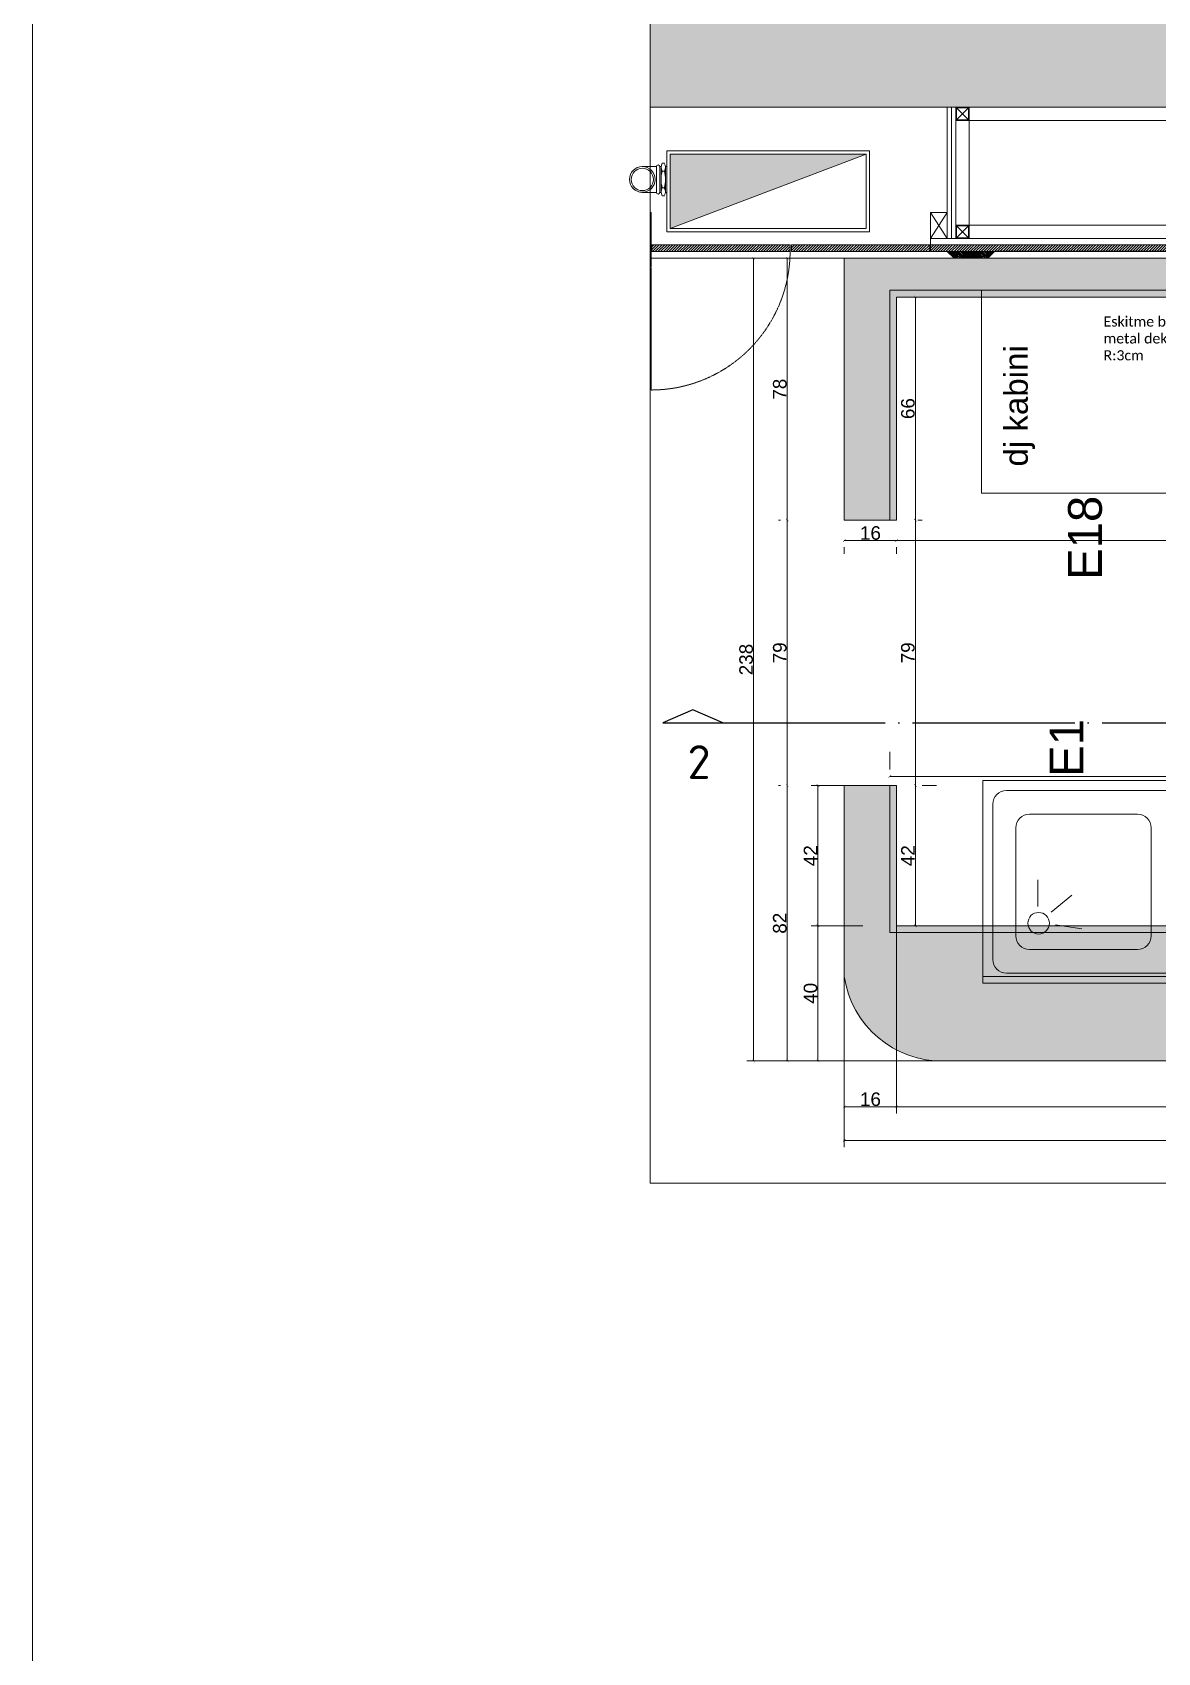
# Model space of a CAD drawing. Header units: millimetres. Extents: x 29001 to 40804, y -8833 to -5892.
# Drawn here: x 32780.4 to 33113.3, y -6645.8 to -6166.4 of the extents above; entities that cross this region are included whole.
import ezdxf
from ezdxf import colors
from ezdxf.entities.mleader import LeaderData, LeaderLine
from ezdxf.enums import TextEntityAlignment as Align
from ezdxf.math import Vec2, Vec3
from ezdxf.xclip import XClip

# ---------------------------------------------------------------- set-up
doc = ezdxf.new("R2010")
doc.units = ezdxf.units.MM
for name, pattern in [('( Hidden )', [0.375, 0.25, -0.125]), ('ACAD_ISO04W100', [30, 24, -3, 0, -3]), ('CENTER', [50.8, 31.75, -6.35, 6.35, -6.35]), ('DASHDOT', [14, 12, -1, 0, -1])]:
    doc.linetypes.add(name, pattern=pattern)
doc.layers.get('0').update_dxf_attribs({"lineweight": 0})
doc.layers.get('Defpoints').update_dxf_attribs({"lineweight": 0})
for name, color, linetype, lineweight in [('Auto-Olcu', 33, 'Continuous', 0), ('Auto-Yazi', 7, 'Continuous', 0), ('mutfak-poz no', 7, 'Continuous', 0), ('xxx_Auto_Duvar_Duvar Plan Kesit', 7, 'Continuous', 0), ('xxx_Auto_Duvar_Yesil Alcipan', 93, 'Continuous', 0), ('xxx_Auto_Kaplama_Ahşap', 34, 'Continuous', 0), ('xxx_Auto_Kaplama_Ahşap Tarama', 16, 'Continuous', 0), ('xxx_Auto_Kaplama_Mermer', 23, 'Continuous', 0), ('xxx_Auto_Kaplama_Mermer Tarama @ 1', 45, 'Continuous', 0), ('xxx_Auto_Konstruksiyon_Metal', 141, 'Continuous', 0), ('xxx_Auto_Olcu_Ic', 33, 'Continuous', 0), ('xxx_Auto_Tefris_Silik', 252, 'Continuous', 0), ('xxx_Auto_Yardimci_Aks', 30, 'CENTER', 0), ('xxx_Auto_Yardimci_Lejand', 7, 'Continuous', 0), ('xxx_Auto_Yardimci_Metraj', 81, 'Continuous', 0), ('xxx_Auto_Yardimci_Yazi', 7, 'Continuous', 0), ('Y_YANGIN DOLAPLARI', 2, 'Continuous', 0)]:
    doc.layers.add(name, color=color, linetype=linetype, lineweight=lineweight)
doc.styles.add('AUTOBAN', font='')
doc.styles.add('ekp-yazı', font='arial.ttf', dxfattribs={"height": 10})
doc.styles.add('narrow', font='ARIALN.TTF', dxfattribs={"height": 4})
doc.styles.get("Standard").update_dxf_attribs({"font": 'arial.ttf'})
doc.styles.add('standart 50', font='ARIALN.TTF', dxfattribs={"height": 10})
doc.styles.get('AUTOBAN').set_extended_font_data('Helvetica Normal Tr')
doc.dimstyles.new('AUTO_DIM_1-20', dxfattribs={"dimtxt": 4, "dimasz": 0.75, "dimexe": 2, "dimexo": 10, "dimgap": 0.2, "dimtad": 1, "dimdec": 0, "dimrnd": 0.5, "dimdsep": 46, "dimtxsty": 'AUTOBAN', "dimblk": 'ARCHTICK', "dimcen": 2, "dimclrd": 256, "dimclre": 256, "dimclrt": 256, "dimadec": 0, "dimazin": 0, "dimtfac": 1, "dimtdec": 0, "dimtix": 1, "dimtofl": 0, "dimtmove": 1, "dimatfit": 3, "dimfxl": 1, "dimtolj": 1, "dimtzin": 0, "dimlwd": -1, "dimlwe": -1, "dimarcsym": 0})
pattern_1 = [(315, (-28096.2956, 50006.7646), (0.3999999993, 0.3999999993), [])]

# ---------------------------------------------------------------- blocks, each defined once
blk = doc.blocks.new('xx bar')
at = {"layer": 'xxx_Auto_Kaplama_Mermer Tarama @ 1', "true_color": 0xb0a4a0}
h = blk.add_hatch(dxfattribs=at)
h.set_pattern_fill('DOTS', color=253, scale=1.5, angle=360)
h.set_pattern_definition([(0, (-4937.8317, -897.8235), (1.190625, 2.38125), [0, -2.38125])])
edge = h.paths.add_edge_path()
edge.add_line((197.53, -500.5), (156.03, -500.5))
edge.add_line((156.03, -500.5), (156.03, -516))
edge.add_line((156.03, -516), (212.53, -516))
edge.add_arc((208.28, -487.06), 29.25, 278.3411, 361.2189)
edge.add_line((237.53, -486.44), (237.5, -27.64))
edge.add_arc((209.15, -28.15), 28.35, 1.0285, 83.2207)
edge.add_line((212.5, 0), (99.02, 0))
edge.add_line((99.02, 0), (0, 0))
edge.add_line((0, 0), (0, -2.82))
edge.add_line((0, -2.82), (0, -4.29))
edge.add_line((0, -4.29), (0, -5.66))
edge.add_line((0, -5.66), (0, -516))
edge.add_line((0, -516), (77.5, -516))
edge.add_line((77.5, -516), (77.5, -500.5))
edge.add_line((77.5, -500.5), (11.5, -500.5))
edge.add_line((11.5, -500.5), (11.5, -30))
edge.add_line((11.5, -30), (59.05, -30))
edge.add_line((59.05, -30), (59.05, -15.5))
edge.add_line((59.05, -15.5), (167.55, -15.5))
edge.add_line((167.55, -15.5), (167.55, -30))
edge.add_line((167.55, -30), (197.5, -30))
edge.add_line((197.5, -30), (197.53, -500.5))
at = {"layer": 'xxx_Auto_Kaplama_Mermer'}
for p, q in [((0, 0), (0, -516)), ((71.5, -500.5), (77.5, -500.5)), ((77.5, -500.5), (77.5, -516)), ((0, -516), (77.5, -516))]:
    blk.add_line(p, q, dxfattribs=at)
blk.add_lwpolyline([(59.05, -15.5), (167.55, -15.5), (167.55, -30), (197.5, -30), (197.53, -500.5), (156.03, -500.5), (156.03, -516), (212.53, -516, 0.378257), (237.53, -486.44), (237.5, -28.66, 0.385078), (212.5, 0), (0, 0)], format="xyb", dxfattribs=at)
for points in [[(57.05, -13.5), (57.05, -28), (9.5, -28), (9.5, -502.5), (77.5, -502.5)], [(57.05, -13.5), (169.55, -13.5), (169.55, -28), (199.5, -28), (199.53, -502.5), (156.03, -502.5)], [(71.5, -500.5), (11.5, -500.5), (11.5, -30)]]:
    blk.add_lwpolyline(points, dxfattribs=at)
blk = doc.blocks.new('40x40 kutu profil')
at = {"layer": 'xxx_Auto_Konstruksiyon_Metal'}
for points in [[(-1674.77, -595.98), (-1674.77, -599.98), (-1670.77, -599.98), (-1670.77, -595.98), (-1674.77, -595.98)], [(-1670.97, -596.18), (-1674.57, -599.78)], [(-1674.57, -596.18), (-1670.97, -599.78)]]:
    blk.add_lwpolyline(points, dxfattribs=at)
blk.add_lwpolyline([(-1674.57, -596.18), (-1674.57, -599.78), (-1670.97, -599.78), (-1670.97, -596.18)], close=True, dxfattribs=at)
blk = doc.blocks.new('xxxc')
at = {"layer": 'xxx_Auto_Kaplama_Ahşap Tarama'}
h = blk.add_hatch(dxfattribs=at)
h.set_pattern_fill('JIS_WOOD', color=256, scale=0.5)
h.set_pattern_definition([(45, (-28082.08727, 50910.67146), (-0.2499999996, 0.2499999996), [])])
h.paths.add_polyline_path([(-1.5, -2.95), (-2, -2.95), (-2, -1.95), (0, 0.03), (0, -13.95), (-2, -11.95), (-2, -10.95), (-1.5, -10.95), (-1.5, -10.45), (-2, -10.45), (-2, -3.45), (-1.5, -3.45)])
at = {"layer": 'xxx_Auto_Kaplama_Ahşap', "linetype": 'Continuous', "elevation": 0}
blk.add_lwpolyline([(0, 0), (-2, -2), (-2, -3), (-1.5, -3), (-1.5, -3.5), (-2, -3.5), (-2.01, -10.5), (-1.5, -10.5), (-1.5, -11), (-2, -11), (-2, -12), (0, -14)], close=True, dxfattribs=at)
blk.add_lwpolyline([(0, 0), (-2, -2), (-2, -3), (-1.5, -3), (-1.5, -3.5), (-2, -3.5), (-2.01, -10.5), (-1.5, -10.5), (-1.5, -11), (-2, -11), (-2, -12), (0, -14)], close=True, dxfattribs=at)
at = {"layer": 'xxx_Auto_Kaplama_Ahşap', "linetype": 'Continuous'}
blk.add_lwpolyline([(0, -13), (0, 0), (-2, -2), (-2, -3), (-1.5, -3), (-1.5, -3.5), (-2, -3.5), (-2, -10.5)], dxfattribs=at)
blk.add_lwpolyline([(0, -13), (0, 0), (-2, -2), (-2, -3), (-1.5, -3), (-1.5, -3.5), (-2, -3.5), (-2, -10.5)], dxfattribs=at)
at = {"layer": 'xxx_Auto_Kaplama_Ahşap', "linetype": 'Continuous', "elevation": 0}
blk.add_lwpolyline([(0, -2.5), (0, -14)], dxfattribs=at)
blk.add_lwpolyline([(0, -2.5), (0, -14)], dxfattribs=at)
blk = doc.blocks.new('ic tefris')
at = {"true_color": 0x454545}
h = blk.add_hatch(color=250, dxfattribs=at)
h.dxf.hatch_style = 1
h.paths.add_polyline_path([(748.77, -715.01), (748.84, -715.01), (748.84, -630.98), (748.77, -630.98)])
at = {"layer": 'xxx_Auto_Kaplama_Ahşap'}
h = blk.add_hatch(dxfattribs=at)
h.set_pattern_fill('JIS_WOOD', color=256, scale=0.8, angle=-90)
h.set_pattern_definition([(315, (-28096.2956, 50089.1715), (0.3999999993, 0.3999999993), [])])
h.paths.add_polyline_path([(748.77, -529.38), (750.77, -529.38), (750.77, -522.38), (748.77, -524.38)])
h.paths.add_polyline_path([(750.77, -529.38), (750.77, -529.38), (750.77, -520.58), (750.77, -522.38)])
h = blk.add_hatch(dxfattribs=at)
h.set_pattern_fill('JIS_WOOD', color=256, scale=0.8, angle=-90)
h.set_pattern_definition(pattern_1)
h.paths.add_polyline_path([(748.77, -529.58), (750.77, -529.58), (750.77, -570.48), (748.77, -570.48)])
h.paths.add_polyline_path([(750.77, -529.58), (750.77, -529.58), (750.77, -570.48), (750.77, -570.48)])
h = blk.add_hatch(dxfattribs=at)
h.set_pattern_fill('JIS_WOOD', color=256, scale=0.8, angle=-90)
h.set_pattern_definition(pattern_1)
h.paths.add_polyline_path([(748.77, -611.78), (750.77, -611.78), (750.77, -570.88), (748.77, -570.88)])
h.paths.add_polyline_path([(750.77, -611.78), (750.77, -611.78), (750.77, -570.88), (750.77, -570.88)])
h = blk.add_hatch(dxfattribs=at)
h.set_pattern_fill('JIS_WOOD', color=256, scale=0.8, angle=-90)
h.set_pattern_definition([(315, (-28096.29364, 50001.5646), (0.3999999993, 0.3999999993), [])])
h.paths.add_polyline_path([(748.77, -726.5), (750.77, -726.5), (750.77, -611.98), (748.77, -611.98)])
h.paths.add_polyline_path([(750.77, -726.5), (750.77, -726.5), (750.77, -611.98), (750.77, -611.98)], flags=17)
at = {"layer": 'Y_YANGIN DOLAPLARI', "lineweight": 0, "ltscale": 0.0002}
h = blk.add_hatch(color=256, dxfattribs=at)
h.set_gradient(color1=(255, 0, 0), color2=(255, 0, 0), tint=1, name='SPHERICAL')
h.paths.add_polyline_path([(777.57, -593), (777.57, -535), (755.57, -535)])
at = {"color": 7}
blk.add_lwpolyline([(748.77, -715.01), (748.84, -715.01), (748.84, -630.98), (748.77, -630.98)], close=True, dxfattribs=at)
at = {"layer": 'xxx_Auto_Duvar_Yesil Alcipan', "lineweight": 0, "elevation": 0}
for points in [[(752.57, -616.98), (791.5, -616.98)], [(752.57, -618.23), (791.5, -618.23)], [(752.57, -619.48), (791.5, -619.48)], [(752.57, -619.48), (791.5, -619.48)]]:
    blk.add_lwpolyline(points, dxfattribs=at)
at = {"layer": 'xxx_Auto_Kaplama_Ahşap', "linetype": 'Continuous'}
for points in [[(748.77, -529.38), (750.77, -529.38), (750.77, -522.38), (748.77, -524.38)], [(750.77, -529.38), (752.57, -529.38), (752.57, -520.58), (750.77, -522.38)], [(752.57, -529.38), (760.31, -529.38), (760.31, -521.83), (752.57, -521.83)], [(748.77, -570.48), (750.77, -570.48), (750.77, -529.58), (748.77, -529.58)], [(748.77, -570.88), (750.77, -570.88), (750.77, -611.78), (748.77, -611.78)]]:
    blk.add_lwpolyline(points, close=True, dxfattribs=at)
for points in [[(760.31, -521.83), (752.57, -529.38)], [(752.57, -521.83), (760.31, -529.38)]]:
    blk.add_lwpolyline(points, dxfattribs=at)
at = {"layer": 'xxx_Auto_Kaplama_Ahşap', "linetype": 'Continuous', "elevation": 0}
for points in [[(748.77, -726.5), (750.77, -726.5), (750.77, -611.98), (748.77, -611.98)], [(750.77, -726.5), (752.57, -726.5), (752.57, -611.98), (750.77, -611.98)], [(752.57, -616.98), (760.31, -616.98), (760.31, -611.98), (752.57, -611.98)]]:
    blk.add_lwpolyline(points, close=True, dxfattribs=at)
for points in [[(760.31, -611.98), (752.57, -616.98)], [(752.57, -611.98), (760.31, -616.98)], [(748.77, -728.5), (748.77, -631.65)], [(748.77, -728.5), (748.77, -631.65)]]:
    blk.add_lwpolyline(points, dxfattribs=at)
at = {"layer": 'xxx_Auto_Kaplama_Ahşap Tarama', "linetype": 'Continuous', "elevation": 0}
blk.add_lwpolyline([(746.77, -526.38), (746.77, -618.98)], dxfattribs=at)
at = {"layer": 'xxx_Auto_Konstruksiyon_Metal', "elevation": 0}
for points in [[(756.57, -619.48), (752.57, -619.48), (752.57, -718.5), (756.57, -718.5)], [(756.57, -619.48), (787.5, -619.48), (787.5, -623.48), (756.57, -623.48)]]:
    blk.add_lwpolyline(points, close=True, dxfattribs=at)
at = {"layer": 'xxx_Auto_Konstruksiyon_Metal'}
blk.add_lwpolyline([(787.5, -619.48), (791.5, -619.48), (791.5, -928.5), (787.5, -928.5)], close=True, dxfattribs=at)
at = {"layer": 'xxx_Auto_Tefris_Silik', "linetype": '( Hidden )', "ltscale": 0.3}
blk.add_lwpolyline([(748.77, -529.38), (707.77, -529.38)], dxfattribs=at)
blk.add_arc((748.97, -529.28), 41.2, 180.1319, 269.7237, dxfattribs=at)
at = {"layer": 'Y_YANGIN DOLAPLARI', "lineweight": 0, "ltscale": 6}
for p, q in [((754.57, -534), (778.57, -534)), ((754.57, -594), (754.57, -534)), ((754.57, -534), (778.57, -534)), ((754.57, -594), (754.57, -534)), ((755.57, -535), (777.57, -535)), ((755.57, -593), (755.57, -535)), ((755.57, -535), (777.57, -535)), ((755.57, -593), (755.57, -535)), ((765.22, -533.27), (765.22, -532.63)), ((765.22, -533.27), (765.22, -532.63)), ((778.57, -594), (754.57, -594)), ((778.57, -594), (754.57, -594)), ((777.57, -593), (755.57, -593)), ((777.57, -593), (755.57, -593))]:
    blk.add_line(p, q, dxfattribs=at)
at = {"layer": 'Y_YANGIN DOLAPLARI', "lineweight": 0, "ltscale": 0.0002}
blk.add_line((777.57, -593), (755.57, -535), dxfattribs=at)
at = {"layer": 'Y_YANGIN DOLAPLARI', "lineweight": 0, "ltscale": 6}
for centre, radius, start, end in [((766.26, -531.4), 0.5, 90, 270), ((766.26, -531.4), 0.5, 90, 270), ((766.43, -534.65), 2.35, 59.0121, 120.9879), ((766.43, -534.65), 2.35, 59.0121, 120.9879), ((766.43, -531.25), 2.35, 239.0121, 300.9879), ((766.43, -531.25), 2.35, 239.0121, 300.9879)]:
    blk.add_arc(centre, radius, start, end, dxfattribs=at)
at = {"color": 3}
blk.add_blockref('xxxc', (748.77, -616.98, 0), dxfattribs=at)
at = {"layer": 'xxx_Auto_Konstruksiyon_Metal'}
for p in [(2427.34, -23.51, 0), (2462.27, -23.51, 0)]:
    blk.add_blockref('40x40 kutu profil', p, dxfattribs=at)
blk = doc.blocks.new('AUTO_LAYOUT_A0')
at = {"layer": 'xxx_Auto_Yardimci_Metraj', "color": 1}
blk.add_lwpolyline([(42, 84), (-76.8, 84), (-76.8, 0), (42, 0)], close=True, dxfattribs=at)
at = {"layer": 'xxx_Auto_Yardimci_Lejand', "style": 'AUTOBAN'}
for tag, p in [('PROJEADI', (36.802, 80.231)), ('REVIZYON', (37.278, 12.602)), ('REVIZYON', (37.278, 12.167)), ('REVIZYON', (37.278, 11.732)), ('REVIZYON', (37.278, 11.297)), ('ÇİZİMADI', (36.802, 10.22)), ('PNO', (38.791, 9.704)), ('OLCEK', (38.791, 9.269)), ('ÇİZEN', (38.791, 8.834)), ('KONTROL', (38.791, 8.399)), ('TARIH', (38.791, 7.964)), ('PROJENO', (38.791, 7.529))]:
    blk.add_attdef(tag, text='', height=0.2, dxfattribs=at).set_placement(p, align=Align.TOP_LEFT)
for tag, p in [('TARIH', (41.806, 12.602)), ('TARIH', (41.806, 12.167)), ('TARIH', (41.806, 11.732)), ('TARIH', (41.806, 11.297)), ('PNO', (38.677, 9.704)), ('SIZE', (41.803, 9.704))]:
    blk.add_attdef(tag, text='', height=0.2, dxfattribs=at).set_placement(p, align=Align.TOP_RIGHT)
for tag, p in [('PRJT', (38.677, 6.778)), ('DC', (39.765, 6.778)), ('SSN', (40.788, 6.778))]:
    blk.add_attdef(tag, text='', height=0.2, dxfattribs=at).set_placement(p, align=Align.TOP_CENTER)
blk = doc.blocks.new('_ArchTick')
at = {"color": 0, "linetype": 'ByBlock', "const_width": 0.15}
blk.add_lwpolyline([(-0.5, -0.5), (0.5, 0.5)], dxfattribs=at)
blk = doc.blocks.new('*D184')
at = {"layer": 'Auto-Olcu', "transparency": 16777216}
for p, q in [((33001.17, -6233.23), (33001.76, -6233.23)), ((33003.76, -6233.23), (33003.76, -6310.73)), ((33001.17, -6310.73), (33001.76, -6310.73))]:
    blk.add_line(p, q, dxfattribs=at)
at = {"layer": 'Defpoints', "color": 0, "transparency": 16777216}
for p in [(33011.17, -6233.23), (33003.76, -6310.73), (33011.17, -6310.73)]:
    blk.add_point(p, dxfattribs=at)
at = {"layer": 'Auto-Olcu', "transparency": 16777216, "xscale": 0.75, "yscale": 0.75, "zscale": 0.75}
for p, rotation in [((33003.76, -6233.23), 90), ((33003.76, -6310.73), 270)]:
    blk.add_blockref('_ArchTick', p, dxfattribs=dict(at, rotation=rotation))
at = {"layer": 'Auto-Olcu', "transparency": 16777216, "insert": (33001.56, -6271.98), "char_height": 4, "attachment_point": 5, "rotation": 90, "style": 'AUTOBAN'}
blk.add_mtext('\\A1;78', dxfattribs=at)
blk = doc.blocks.new('*D185')
at = {"layer": 'Auto-Olcu', "transparency": 16777216}
for p, q in [((33001.17, -6310.73), (33001.76, -6310.73)), ((33003.76, -6310.73), (33003.76, -6389.26)), ((33001.17, -6389.26), (33001.76, -6389.26))]:
    blk.add_line(p, q, dxfattribs=at)
at = {"layer": 'Defpoints', "color": 0, "transparency": 16777216}
for p in [(33011.17, -6310.73), (33003.76, -6389.26), (33011.17, -6389.26)]:
    blk.add_point(p, dxfattribs=at)
at = {"layer": 'Auto-Olcu', "transparency": 16777216, "xscale": 0.75, "yscale": 0.75, "zscale": 0.75}
for p, rotation in [((33003.76, -6310.73), 90), ((33003.76, -6389.26), 270)]:
    blk.add_blockref('_ArchTick', p, dxfattribs=dict(at, rotation=rotation))
at = {"layer": 'Auto-Olcu', "transparency": 16777216, "insert": (33001.56, -6349.99), "char_height": 4, "attachment_point": 5, "rotation": 90, "style": 'AUTOBAN'}
blk.add_mtext('\\A1;79', dxfattribs=at)
blk = doc.blocks.new('*D186')
at = {"layer": 'Auto-Olcu', "transparency": 16777216}
for p, q in [((33001.17, -6389.26), (33001.76, -6389.26)), ((33003.76, -6389.26), (33003.76, -6470.75)), ((33059.31, -6470.75), (33001.76, -6470.75))]:
    blk.add_line(p, q, dxfattribs=at)
at = {"layer": 'Defpoints', "color": 0, "transparency": 16777216}
for p in [(33011.17, -6389.26), (33003.76, -6470.75), (33069.31, -6470.75)]:
    blk.add_point(p, dxfattribs=at)
at = {"layer": 'Auto-Olcu', "transparency": 16777216, "xscale": 0.75, "yscale": 0.75, "zscale": 0.75}
for p, rotation in [((33003.76, -6389.26), 90), ((33003.76, -6470.75), 270)]:
    blk.add_blockref('_ArchTick', p, dxfattribs=dict(at, rotation=rotation))
at = {"layer": 'Auto-Olcu', "transparency": 16777216, "insert": (33001.56, -6430), "char_height": 4, "attachment_point": 5, "rotation": 90, "style": 'AUTOBAN'}
blk.add_mtext('\\A1;82', dxfattribs=at)
blk = doc.blocks.new('*D187')
at = {"layer": 'Auto-Olcu', "transparency": 16777216}
for p, q in [((33010.62, -6233.23), (32991.8, -6233.23)), ((32993.8, -6233.23), (32993.8, -6470.75)), ((33057.53, -6470.75), (32991.8, -6470.75))]:
    blk.add_line(p, q, dxfattribs=at)
at = {"layer": 'Defpoints', "color": 0, "transparency": 16777216}
for p in [(33020.62, -6233.23), (32993.8, -6470.75), (33067.53, -6470.75)]:
    blk.add_point(p, dxfattribs=at)
at = {"layer": 'Auto-Olcu', "transparency": 16777216, "xscale": 0.75, "yscale": 0.75, "zscale": 0.75}
for p, rotation in [((32993.8, -6233.23), 90), ((32993.8, -6470.75), 270)]:
    blk.add_blockref('_ArchTick', p, dxfattribs=dict(at, rotation=rotation))
at = {"layer": 'Auto-Olcu', "transparency": 16777216, "insert": (32991.6, -6351.99), "char_height": 4, "attachment_point": 5, "rotation": 90, "style": 'AUTOBAN'}
blk.add_mtext('\\A1;238', dxfattribs=at)
blk = doc.blocks.new('*D188')
at = {"layer": 'Auto-Olcu', "transparency": 16777216}
for p, q in [((33020.62, -6445.17), (33020.62, -6496.24)), ((33536.62, -6445.17), (33536.62, -6496.24)), ((33020.62, -6494.24), (33536.62, -6494.24))]:
    blk.add_line(p, q, dxfattribs=at)
at = {"layer": 'Defpoints', "color": 0, "transparency": 16777216}
for p in [(33020.62, -6435.17), (33536.62, -6435.17), (33536.62, -6494.24)]:
    blk.add_point(p, dxfattribs=at)
at = {"layer": 'Auto-Olcu', "transparency": 16777216, "xscale": 0.75, "yscale": 0.75, "zscale": 0.75, "rotation": 180}
blk.add_blockref('_ArchTick', (33020.62, -6494.24), dxfattribs=at)
at = {"layer": 'Auto-Olcu', "transparency": 16777216, "xscale": 0.75, "yscale": 0.75, "zscale": 0.75}
blk.add_blockref('_ArchTick', (33536.62, -6494.24), dxfattribs=at)
at = {"layer": 'Auto-Olcu', "transparency": 16777216, "insert": (33278.62, -6492.04), "char_height": 4, "attachment_point": 5, "style": 'AUTOBAN'}
blk.add_mtext('\\A1;516', dxfattribs=at)
blk = doc.blocks.new('*D189')
at = {"layer": 'Auto-Olcu', "transparency": 16777216}
for p, q in [((33020.62, -6399.26), (33020.62, -6486.3)), ((33036.12, -6399.26), (33036.12, -6486.3)), ((33020.62, -6484.3), (33036.12, -6484.3))]:
    blk.add_line(p, q, dxfattribs=at)
at = {"layer": 'Defpoints', "color": 0, "transparency": 16777216}
for p in [(33020.62, -6389.26), (33036.12, -6389.26), (33036.12, -6484.3)]:
    blk.add_point(p, dxfattribs=at)
at = {"layer": 'Auto-Olcu', "transparency": 16777216, "xscale": 0.75, "yscale": 0.75, "zscale": 0.75, "rotation": 180}
blk.add_blockref('_ArchTick', (33020.62, -6484.3), dxfattribs=at)
at = {"layer": 'Auto-Olcu', "transparency": 16777216, "xscale": 0.75, "yscale": 0.75, "zscale": 0.75}
blk.add_blockref('_ArchTick', (33036.12, -6484.3), dxfattribs=at)
at = {"layer": 'Auto-Olcu', "transparency": 16777216, "insert": (33028.37, -6482.1), "char_height": 4, "attachment_point": 5, "style": 'AUTOBAN'}
blk.add_mtext('\\A1;16', dxfattribs=at)
blk = doc.blocks.new('*D190')
at = {"layer": 'Auto-Olcu', "transparency": 16777216}
for p, q in [((33036.12, -6440.76), (33036.12, -6486.3)), ((33506.62, -6440.73), (33506.62, -6486.3)), ((33036.12, -6484.3), (33506.62, -6484.3))]:
    blk.add_line(p, q, dxfattribs=at)
at = {"layer": 'Defpoints', "color": 0, "transparency": 16777216}
for p in [(33036.12, -6430.76), (33506.62, -6430.73), (33506.62, -6484.3)]:
    blk.add_point(p, dxfattribs=at)
at = {"layer": 'Auto-Olcu', "transparency": 16777216, "xscale": 0.75, "yscale": 0.75, "zscale": 0.75, "rotation": 180}
blk.add_blockref('_ArchTick', (33036.12, -6484.3), dxfattribs=at)
at = {"layer": 'Auto-Olcu', "transparency": 16777216, "xscale": 0.75, "yscale": 0.75, "zscale": 0.75}
blk.add_blockref('_ArchTick', (33506.62, -6484.3), dxfattribs=at)
at = {"layer": 'Auto-Olcu', "transparency": 16777216, "insert": (33271.37, -6482.1), "char_height": 4, "attachment_point": 5, "style": 'AUTOBAN'}
blk.add_mtext('\\A1;471', dxfattribs=at)
blk = doc.blocks.new('*D194')
at = {"layer": 'Auto-Olcu', "transparency": 16777216}
for p, q in [((33026.12, -6430.76), (33010.85, -6430.76)), ((33012.85, -6430.76), (33012.85, -6470.75)), ((33063.45, -6470.75), (33010.85, -6470.75))]:
    blk.add_line(p, q, dxfattribs=at)
at = {"layer": 'Defpoints', "color": 0, "transparency": 16777216}
for p in [(33036.12, -6430.76), (33012.85, -6470.75), (33073.45, -6470.75)]:
    blk.add_point(p, dxfattribs=at)
at = {"layer": 'Auto-Olcu', "transparency": 16777216, "xscale": 0.75, "yscale": 0.75, "zscale": 0.75}
for p, rotation in [((33012.85, -6430.76), 90), ((33012.85, -6470.75), 270)]:
    blk.add_blockref('_ArchTick', p, dxfattribs=dict(at, rotation=rotation))
at = {"layer": 'Auto-Olcu', "transparency": 16777216, "insert": (33010.65, -6450.75), "char_height": 4, "attachment_point": 5, "rotation": 90, "style": 'AUTOBAN'}
blk.add_mtext('\\A1;40', dxfattribs=at)
blk = doc.blocks.new('*D195')
at = {"layer": 'Auto-Olcu', "transparency": 16777216}
for p, q in [((33026.12, -6389.26), (33010.85, -6389.26)), ((33012.85, -6430.76), (33012.85, -6389.26)), ((33026.12, -6430.76), (33010.85, -6430.76))]:
    blk.add_line(p, q, dxfattribs=at)
at = {"layer": 'Defpoints', "color": 0, "transparency": 16777216}
for p in [(33012.85, -6389.26), (33036.12, -6389.26), (33036.12, -6430.76)]:
    blk.add_point(p, dxfattribs=at)
at = {"layer": 'Auto-Olcu', "transparency": 16777216, "xscale": 0.75, "yscale": 0.75, "zscale": 0.75}
for p, rotation in [((33012.85, -6389.26), 90), ((33012.85, -6430.76), 270)]:
    blk.add_blockref('_ArchTick', p, dxfattribs=dict(at, rotation=rotation))
at = {"layer": 'Auto-Olcu', "transparency": 16777216, "insert": (33010.65, -6410.01), "char_height": 4, "attachment_point": 5, "rotation": 90, "style": 'AUTOBAN'}
blk.add_mtext('\\A1;42', dxfattribs=at)
blk = doc.blocks.new('*D199')
at = {"layer": 'Auto-Olcu', "transparency": 16777216}
for p, q in [((33020.62, -6316.76), (33036.12, -6316.76)), ((33020.62, -6320.73), (33020.62, -6318.76)), ((33036.12, -6320.73), (33036.12, -6318.76))]:
    blk.add_line(p, q, dxfattribs=at)
at = {"layer": 'Defpoints', "color": 0, "transparency": 16777216}
for p in [(33020.62, -6310.73), (33036.12, -6310.73), (33036.12, -6316.76)]:
    blk.add_point(p, dxfattribs=at)
at = {"layer": 'Auto-Olcu', "transparency": 16777216, "xscale": 0.75, "yscale": 0.75, "zscale": 0.75, "rotation": 180}
blk.add_blockref('_ArchTick', (33020.62, -6316.76), dxfattribs=at)
at = {"layer": 'Auto-Olcu', "transparency": 16777216, "xscale": 0.75, "yscale": 0.75, "zscale": 0.75}
blk.add_blockref('_ArchTick', (33036.12, -6316.76), dxfattribs=at)
at = {"layer": 'Auto-Olcu', "transparency": 16777216, "insert": (33028.37, -6314.56), "char_height": 4, "attachment_point": 5, "style": 'AUTOBAN'}
blk.add_mtext('\\A1;16', dxfattribs=at)
blk = doc.blocks.new('*D200')
at = {"layer": 'Auto-Olcu', "transparency": 16777216}
for p, q in [((33506.62, -6302.28), (33506.62, -6318.76)), ((33036.12, -6316.76), (33506.62, -6316.76)), ((33036.12, -6320.73), (33036.12, -6318.76))]:
    blk.add_line(p, q, dxfattribs=at)
at = {"layer": 'Defpoints', "color": 0, "transparency": 16777216}
for p in [(33506.62, -6292.28), (33036.12, -6310.73), (33506.62, -6316.76)]:
    blk.add_point(p, dxfattribs=at)
at = {"layer": 'Auto-Olcu', "transparency": 16777216, "xscale": 0.75, "yscale": 0.75, "zscale": 0.75, "rotation": 180}
blk.add_blockref('_ArchTick', (33036.12, -6316.76), dxfattribs=at)
at = {"layer": 'Auto-Olcu', "transparency": 16777216, "xscale": 0.75, "yscale": 0.75, "zscale": 0.75}
blk.add_blockref('_ArchTick', (33506.62, -6316.76), dxfattribs=at)
at = {"layer": 'Auto-Olcu', "transparency": 16777216, "insert": (33271.37, -6314.56), "char_height": 4, "attachment_point": 5, "style": 'AUTOBAN'}
blk.add_mtext('\\A1;471', dxfattribs=at)
blk = doc.blocks.new('*D202')
at = {"layer": 'Auto-Olcu', "transparency": 16777216}
for p, q in [((33041.66, -6244.73), (33041.66, -6310.73)), ((33042.38, -6244.73), (33043.66, -6244.73)), ((33042.38, -6310.73), (33043.66, -6310.73))]:
    blk.add_line(p, q, dxfattribs=at)
at = {"layer": 'Defpoints', "color": 0, "transparency": 16777216}
for p in [(33032.38, -6244.73), (33032.38, -6310.73), (33041.66, -6310.73)]:
    blk.add_point(p, dxfattribs=at)
at = {"layer": 'Auto-Olcu', "transparency": 16777216, "xscale": 0.75, "yscale": 0.75, "zscale": 0.75}
for p, rotation in [((33041.66, -6244.73), 90), ((33041.66, -6310.73), 270)]:
    blk.add_blockref('_ArchTick', p, dxfattribs=dict(at, rotation=rotation))
at = {"layer": 'Auto-Olcu', "transparency": 16777216, "insert": (33039.46, -6277.73), "char_height": 4, "attachment_point": 5, "rotation": 90, "style": 'AUTOBAN'}
blk.add_mtext('\\A1;66', dxfattribs=at)
blk = doc.blocks.new('*D203')
at = {"layer": 'Auto-Olcu', "transparency": 16777216}
for p, q in [((33041.66, -6430.76), (33041.66, -6389.26)), ((33046.12, -6389.26), (33043.66, -6389.26)), ((33046.12, -6430.76), (33043.66, -6430.76))]:
    blk.add_line(p, q, dxfattribs=at)
at = {"layer": 'Defpoints', "color": 0, "transparency": 16777216}
for p in [(33036.12, -6389.26), (33041.66, -6389.26), (33036.12, -6430.76)]:
    blk.add_point(p, dxfattribs=at)
at = {"layer": 'Auto-Olcu', "transparency": 16777216, "xscale": 0.75, "yscale": 0.75, "zscale": 0.75}
for p, rotation in [((33041.66, -6389.26), 90), ((33041.66, -6430.76), 270)]:
    blk.add_blockref('_ArchTick', p, dxfattribs=dict(at, rotation=rotation))
at = {"layer": 'Auto-Olcu', "transparency": 16777216, "insert": (33039.46, -6410.01), "char_height": 4, "attachment_point": 5, "rotation": 90, "style": 'AUTOBAN'}
blk.add_mtext('\\A1;42', dxfattribs=at)
blk = doc.blocks.new('*D204')
at = {"layer": 'Auto-Olcu', "transparency": 16777216}
for p, q in [((33041.66, -6389.26), (33041.66, -6310.73)), ((33042.38, -6310.73), (33043.66, -6310.73)), ((33047.92, -6389.26), (33043.66, -6389.26))]:
    blk.add_line(p, q, dxfattribs=at)
at = {"layer": 'Defpoints', "color": 0, "transparency": 16777216}
for p in [(33032.38, -6310.73), (33041.66, -6310.73), (33037.92, -6389.26)]:
    blk.add_point(p, dxfattribs=at)
at = {"layer": 'Auto-Olcu', "transparency": 16777216, "xscale": 0.75, "yscale": 0.75, "zscale": 0.75}
for p, rotation in [((33041.66, -6310.73), 90), ((33041.66, -6389.26), 270)]:
    blk.add_blockref('_ArchTick', p, dxfattribs=dict(at, rotation=rotation))
at = {"layer": 'Auto-Olcu', "transparency": 16777216, "insert": (33039.46, -6349.99), "char_height": 4, "attachment_point": 5, "rotation": 90, "style": 'AUTOBAN'}
blk.add_mtext('\\A1;79', dxfattribs=at)
blk = doc.blocks.new('*D205')
at = {"layer": 'Auto-Olcu', "transparency": 16777216}
for p, q in [((33034.12, -6379.26), (33034.12, -6384.55)), ((33506.62, -6390.78), (33506.62, -6384.55)), ((33034.12, -6386.55), (33506.62, -6386.55))]:
    blk.add_line(p, q, dxfattribs=at)
at = {"layer": 'Defpoints', "color": 0, "transparency": 16777216}
for p in [(33034.12, -6389.26), (33506.62, -6386.55), (33506.62, -6400.78)]:
    blk.add_point(p, dxfattribs=at)
at = {"layer": 'Auto-Olcu', "transparency": 16777216, "xscale": 0.75, "yscale": 0.75, "zscale": 0.75, "rotation": 180}
blk.add_blockref('_ArchTick', (33034.12, -6386.55), dxfattribs=at)
at = {"layer": 'Auto-Olcu', "transparency": 16777216, "xscale": 0.75, "yscale": 0.75, "zscale": 0.75}
blk.add_blockref('_ArchTick', (33506.62, -6386.55), dxfattribs=at)
at = {"layer": 'Auto-Olcu', "transparency": 16777216, "insert": (33270.37, -6384.35), "char_height": 4, "attachment_point": 5, "style": 'AUTOBAN'}
blk.add_mtext('\\A1;473', dxfattribs=at)
blk = doc.blocks.new('dsf')
at = {"color": 8, "true_color": 0x6e6e6e}
for p, q in [((-18900.17, 5190.07, 0), (-18900.17, 5290.07, 0)), ((-18900.17, 5290.07, 0), (-18840.17, 5290.07, 0)), ((-18842.17, 5190.07, 0), (-18842.17, 5290.07, 0)), ((-18842.17, 5289.08, 0), (-18842.17, 5184.57, 0)), ((-18840.17, 5290.07, 0), (-18840.17, 5190.07, 0)), ((-19022.48, 5273.35, 0), (-19014.59, 5273.35, 0)), ((-19024.14, 5269.44, 0), (-19019.13, 5263.34, 0)), ((-19027.95, 5268.21, 0), (-19029.06, 5260.4, 0))]:
    blk.add_line(p, q, dxfattribs=at)
at = {"color": 8, "true_color": 0x6e6e6e, "elevation": 0}
for points in [[(-19043.19, 5289.69), (-19043.19, 5104.69), (-19045.19, 5104.69), (-19045.19, 5289.69)], [(-18985.19, 5289.69), (-18985.19, 5104.69), (-19045.19, 5104.69), (-19045.19, 5289.69)]]:
    blk.add_lwpolyline(points, close=True, dxfattribs=at)
for points in [[(-18988.19, 5282.69), (-18988.19, 5111.69, -0.414214), (-18992.19, 5107.69), (-19038.19, 5107.69, -0.414214), (-19042.19, 5111.69), (-19042.19, 5282.69, -0.414214), (-19038.19, 5286.69), (-18992.19, 5286.69, -0.414214)], [(-18995.19, 5275.87), (-18995.19, 5243.87, -0.414214), (-18999.19, 5239.87), (-19031.19, 5239.87, -0.414214), (-19035.19, 5243.87), (-19035.19, 5275.87, -0.414214), (-19031.19, 5279.87), (-18999.19, 5279.87, -0.414214)]]:
    blk.add_lwpolyline(points, format="xyb", close=True, dxfattribs=at)
at = {"color": 8, "true_color": 0x6e6e6e}
blk.add_circle((-19027.44, 5273.16, 0), 3.19, dxfattribs=at)
at = {"layer": 'xxx_Auto_Olcu_Ic', "color": 8, "lineweight": 0, "true_color": 0x6e6e6e}
blk.add_line((-18842.17, 5254.23, 0), (-18842.17, 5244.23, 0), dxfattribs=at)
at = {"color": 8, "true_color": 0x6e6e6e}
blk.add_text('dj kabini', height=7, rotation=360, dxfattribs=at).set_placement((-18892.3, 5276.36))
at = {"layer": 'mutfak-poz no', "color": 8, "true_color": 0x6e6e6e, "style": 'ekp-yazı'}
for s, p in [('E1', (-18984.11, 5259.92, 0)), ('E18', (-18925.82, 5254.45, 0))]:
    blk.add_text(s, height=10, dxfattribs=at).set_placement(p)
blk = doc.blocks.new('_Dot')
at = {"color": 0, "linetype": 'ByBlock', "lineweight": -2}
blk.add_line((-0.5, 0), (-1, 0), dxfattribs=at)
at = {"color": 0, "linetype": 'ByBlock', "const_width": 0.5}
blk.add_lwpolyline([(-0.25, 0, 1), (0.25, 0, 1)], format="xyb", close=True, dxfattribs=at)

msp = doc.modelspace()

# ---------------------------------------------------------------- hatches: boundary and pattern name
at = {"lineweight": 0, "true_color": 0x454545}
h = msp.add_hatch(color=250, dxfattribs=at)
h.dxf.hatch_style = 1
h.paths.add_polyline_path([(32963.15, -6128.5), (32963.15, -6188.5), (33362.62, -6188.5), (33362.62, -6128.5)])

# ---------------------------------------------------------------- linework, layer by layer
msp.add_lwpolyline([(32963.15, -6506.9), (32963.15, -6115.64), (33566.23, -6115.64), (33566.23, -6506.9)], close=True)
at = {"layer": 'xxx_Auto_Duvar_Duvar Plan Kesit', "lineweight": 0, "elevation": 0}
msp.add_lwpolyline([(32963.15, -6128.5), (33362.62, -6128.5), (33362.62, -6188.5), (32963.15, -6188.5)], dxfattribs=at)
at = {"layer": 'Y_YANGIN DOLAPLARI', "lineweight": 0, "ltscale": 6}
for p, q in [((32968.12, -6201.43, 0), (33028.12, -6201.43, 0)), ((32968.12, -6201.43, 0), (33028.12, -6201.43, 0)), ((32969.12, -6202.43, 0), (33027.12, -6202.43, 0)), ((32969.12, -6202.43, 0), (33027.12, -6202.43, 0)), ((32960.86, -6206.13, 0), (32965.02, -6206.13, 0)), ((32960.86, -6206.13, 0), (32965.02, -6206.13, 0)), ((32965.02, -6206.13, 0), (32965.02, -6213.74, 0)), ((32965.02, -6206.13, 0), (32965.02, -6213.74, 0)), ((32966.02, -6206.13, 0), (32966.02, -6213.74, 0)), ((32966.02, -6206.13, 0), (32966.42, -6206.13, 0)), ((32966.42, -6206.13, 0), (32966.02, -6206.13, 0)), ((32966.02, -6206.13, 0), (32966.02, -6213.74, 0)), ((32966.02, -6206.13, 0), (32966.42, -6206.13, 0)), ((32966.42, -6206.13, 0), (32966.02, -6206.13, 0)), ((32966.41, -6206.3, 0), (32966.41, -6209.93, 0)), ((32966.41, -6206.3, 0), (32966.41, -6209.93, 0)), ((32967.39, -6205.08, 0), (32966.75, -6205.08, 0)), ((32967.39, -6205.08, 0), (32966.75, -6205.08, 0)), ((32967.39, -6207.51, 0), (32966.75, -6207.51, 0)), ((32967.39, -6207.51, 0), (32966.75, -6207.51, 0)), ((32968.12, -6206.13, 0), (32967.72, -6206.13, 0)), ((32967.72, -6206.13, 0), (32968.13, -6206.13, 0)), ((32968.12, -6206.13, 0), (32967.72, -6206.13, 0)), ((32967.72, -6206.13, 0), (32968.13, -6206.13, 0)), ((32967.73, -6206.3, 0), (32967.73, -6209.93, 0)), ((32967.73, -6206.3, 0), (32967.73, -6209.93, 0)), ((32966.41, -6213.57, 0), (32966.41, -6209.93, 0)), ((32966.41, -6213.57, 0), (32966.41, -6209.93, 0)), ((32967.39, -6212.36, 0), (32966.75, -6212.36, 0)), ((32967.39, -6212.36, 0), (32966.75, -6212.36, 0)), ((32967.73, -6213.57, 0), (32967.73, -6209.93, 0)), ((32967.73, -6213.57, 0), (32967.73, -6209.93, 0)), ((32965.02, -6213.74, 0), (32960.86, -6213.74, 0)), ((32965.02, -6213.74, 0), (32960.86, -6213.74, 0)), ((32966.02, -6213.74, 0), (32966.42, -6213.74, 0)), ((32966.42, -6213.74, 0), (32966.02, -6213.74, 0)), ((32966.02, -6213.74, 0), (32966.42, -6213.74, 0)), ((32966.42, -6213.74, 0), (32966.02, -6213.74, 0)), ((32968.12, -6213.74, 0), (32967.72, -6213.74, 0)), ((32967.72, -6213.74, 0), (32968.13, -6213.74, 0)), ((32968.12, -6213.74, 0), (32967.72, -6213.74, 0)), ((32967.72, -6213.74, 0), (32968.13, -6213.74, 0))]:
    msp.add_line(p, q, dxfattribs=at)
for radius in [3.8, 3.8, 3.3, 3.3]:
    msp.add_circle((32960.86, -6209.93, 0), radius, dxfattribs=at)
for centre, radius, start, end in [((32965.52, -6206.13, 0), 0.5, 0, 180), ((32965.52, -6206.13, 0), 0.5, 0, 180), ((32968.77, -6206.3, 0), 2.35, 149.0121, 210.9879), ((32968.77, -6206.3, 0), 2.35, 149.0121, 210.9879), ((32975.33, -6209.93, 0), 8.92, 164.2175, 195.7825), ((32975.33, -6209.93, 0), 8.92, 164.2175, 195.7825), ((32965.37, -6206.3, 0), 2.35, 329.0121, 30.9879), ((32965.37, -6206.3, 0), 2.35, 329.0121, 30.9879), ((32958.81, -6209.93, 0), 8.92, 344.2175, 15.7825), ((32958.81, -6209.93, 0), 8.92, 344.2175, 15.7825)]:
    msp.add_arc(centre, radius, start, end, dxfattribs=at)

# ---------------------------------------------------------------- block references
at = {"rotation": 270}
msp.add_blockref('xx bar', (33536.62, -6233.23), dxfattribs=at)

# ---------------------------------------------------------------- next in the draw order: block references
ref = msp.add_blockref('ic tefris', (32434.12, -6980, 0), dxfattribs=dict(rotation=90))
XClip(ref).set_block_clipping_path([(473.102413849, -1154.2168538486), (864.3566436825, -529.0340713925)])

# ---------------------------------------------------------------- next in the draw order: linework, layer by layer
at = {"layer": 'Auto-Yazi', "color": 4, "linetype": 'ACAD_ISO04W100', "lineweight": -3}
msp.add_lwpolyline([(32966.97, -6370.68), (32984.73, -6370.68), (32975.85, -6366.82), (32966.97, -6370.68)], dxfattribs=at)
at = {"layer": 'Auto-Yazi', "color": 4, "linetype": 'DASHDOT', "lineweight": -3, "ltscale": 4}
msp.add_lwpolyline([(32984.73, -6370.68), (33588.54, -6370.68)], dxfattribs=at)
at = {"layer": 'xxx_Auto_Yardimci_Aks'}
msp.add_lwpolyline([(32963.15, -6115.64), (33566.23, -6115.64), (33566.23, -6506.9), (32963.15, -6506.9)], close=True, dxfattribs=at)

# ---------------------------------------------------------------- next in the draw order: block references
at = {"rotation": 89.99999999999999}
msp.add_blockref('dsf', (38351.29, 12597.44, 0), dxfattribs=at)
at = {"layer": 'xxx_Auto_Yardimci_Lejand', "color": 5, "xscale": 20, "yscale": 20, "zscale": 20}
msp.add_blockref('AUTO_LAYOUT_A0', (34316.41, -7591.9), dxfattribs=at)

# ---------------------------------------------------------------- next in the draw order: texts
at = {"layer": 'Auto-Yazi', "color": 4, "linetype": 'ACAD_ISO04W100', "lineweight": 30, "insert": (32974.24, -6377.32), "char_height": 10, "width": 46.7541, "attachment_point": 1, "style": 'standart 50'}
msp.add_mtext('{\\fISOCPEUR|b0|i0|c162|p34;2}', dxfattribs=at)

# ---------------------------------------------------------------- next in the draw order: dimensions: what is measured, and where the dimension line sits
at = {"layer": 'Auto-Olcu'}
for base, p1, p2, picture, middle in [((32993.8, -6470.75), (33020.62, -6233.23), (33067.53, -6470.75), '*D187', (32991.6, -6351.99)), ((33003.76171, -6310.72815), (33011.16844, -6233.22814), (33011.16844, -6310.72815), '*D184', (33001.56171, -6271.97814)), ((33041.66, -6310.73), (33032.38, -6244.73), (33032.38, -6310.73), '*D202', (33039.46, -6277.73)), ((33003.76, -6389.26), (33011.17, -6310.73), (33011.17, -6389.26), '*D185', (33001.56, -6349.99)), ((33041.66, -6310.73), (33037.92, -6389.26), (33032.38, -6310.73), '*D204', (33039.46, -6349.99)), ((33003.76, -6470.75), (33011.17, -6389.26), (33069.31, -6470.75), '*D186', (33001.56, -6430)), ((33012.8485, -6389.2555), (33036.1175, -6430.7558), (33036.1175, -6389.2555), '*D195', (33010.6485, -6410.0056)), ((33041.6591, -6389.2555), (33036.1175, -6430.7558), (33036.1175, -6389.2555), '*D203', (33039.4591, -6410.0056)), ((33012.85, -6470.75), (33036.12, -6430.76), (33073.45, -6470.75), '*D194', (33010.65, -6450.75))]:
    dim = msp.add_linear_dim(base=base, p1=p1, p2=p2, angle=90, dimstyle='AUTO_DIM_1-20', dxfattribs=at)
    dim.commit()
    dim.dimension.update_dxf_attribs({"geometry": picture, "text_midpoint": middle})
for base, p1, p2, picture, middle in [((33506.6182, -6316.7649), (33036.1175, -6310.7281), (33506.6182, -6292.2818), '*D200', (33271.3679, -6314.5649)), ((33036.1175401, -6316.7648986), (33020.6175399, -6310.7281496), (33036.1175401, -6310.7281496), '*D199', (33028.36754, -6314.5648986)), ((33506.6182, -6386.5472), (33034.1175, -6389.2555), (33506.6182, -6400.7818), '*D205', (33270.3679, -6384.3472)), ((33036.1175401, -6484.29549441), (33020.6175401, -6389.25546823), (33036.1175401, -6389.25546823), '*D189', (33028.3675401, -6482.09549441)), ((33506.6181, -6484.2955), (33036.1175, -6430.7558), (33506.6181, -6430.7293), '*D190', (33271.3678, -6482.0955)), ((33536.62, -6494.24), (33020.62, -6435.17), (33536.62, -6435.17), '*D188', (33278.62, -6492.04))]:
    dim = msp.add_linear_dim(base=base, p1=p1, p2=p2, dimstyle='AUTO_DIM_1-20', dxfattribs=at)
    dim.commit()
    dim.dimension.update_dxf_attribs({"geometry": picture, "text_midpoint": middle})

# ---------------------------------------------------------------- next in the draw order: leaders
at = {"layer": 'xxx_Auto_Yardimci_Yazi'}
ml = msp.add_multileader_mtext('Standard', dxfattribs=at)
ml.set_content('{\\fCalibri Light|b0|i0|c162|p34;WT05 Dekoratif Cam}', color=256, style='narrow')
ml.set_leader_properties(color=256, linetype='ByLayer', lineweight=-1)
ml.set_arrow_properties(name='DOT')
ml.build(insert=Vec2(0, 0))
ml.multileader.update_dxf_attribs({"dogleg_length": 49.61, "arrow_head_size": 1.2})
ctx = ml.context
ctx.base_point, ctx.char_height, ctx.arrow_head_size, ctx.plane_origin = Vec3(33144.8, -6175.72), 3, 1.2, Vec3(33562.6, -6077.49)
ctx.text_align_type = 2
notes = []
notes.append((ctx, [(0, (1, 1, 0), (33204.65, -6175.72), (-1, 0), 16.9, [(0, [(33224.13, -6205.43)], 0, [])])]))
ctx.mtext.insert, ctx.mtext.width, ctx.mtext.defined_height, ctx.mtext.alignment, ctx.mtext.flow_direction = Vec3(33185.75, -6174.2), 186.3768, 39.78, 3, 5
ml = msp.add_multileader_mtext('Standard', dxfattribs=at)
ml.set_content('{\\fCalibri Light|b0|i0|c162|p34;WT05 Dekoratif Cam}', color=256, style='narrow')
ml.set_leader_properties(color=256, linetype='ByLayer', lineweight=-1)
ml.set_arrow_properties(name='DOT')
ml.build(insert=Vec2(0, 0))
ml.multileader.update_dxf_attribs({"dogleg_length": 49.61, "arrow_head_size": 1.2})
ctx = ml.context
ctx.base_point, ctx.char_height, ctx.arrow_head_size, ctx.plane_origin = Vec3(33240.22, -6175.72), 3, 1.2, Vec3(33658.01, -6077.49)
ctx.text_align_type = 2
notes.append((ctx, [(0, (1, 1, 0), (33300.06, -6175.72), (-1, 0), 16.9, [(0, [(33319.54, -6205.43)], 0, [])])]))
ctx.mtext.insert, ctx.mtext.width, ctx.mtext.defined_height, ctx.mtext.alignment, ctx.mtext.flow_direction = Vec3(33281.16, -6174.2), 186.3768, 39.78, 3, 5
ml = msp.add_multileader_mtext('Standard', dxfattribs=at)
ml.set_content('{\\fCalibri Light|b0|i0|c162|p34;Eskitme bronz \\Pmetal dekoratif boru\\PR:3cm}', color=256, style='narrow')
ml.set_leader_properties(color=256, linetype='ByLayer', lineweight=-1)
ml.set_arrow_properties(name='DOT')
ml.build(insert=Vec2(0, 0))
ml.multileader.update_dxf_attribs({"dogleg_length": 49.61, "arrow_head_size": 1.2})
ctx = ml.context
ctx.base_point, ctx.char_height, ctx.arrow_head_size, ctx.plane_origin = Vec3(33095.36, -6251.98), 3, 1.2, Vec3(33497.59, -6153.75)
notes.append((ctx, [(0, (1, 1, 0), (33139.64, -6251.98), (-1, 0), 14.11, [(0, [(33164.47, -6206.25)], 0, [])])]))
ctx.mtext.insert, ctx.mtext.width, ctx.mtext.defined_height, ctx.mtext.flow_direction = Vec3(33097.36, -6250.46), 186.3768, 39.78, 5
for ctx, leaders in notes:
    for number, flags, end, landing, length, lines in leaders:
        leader = LeaderData()
        leader.index, (leader.has_last_leader_line, leader.has_dogleg_vector, leader.attachment_direction) = number, flags
        leader.last_leader_point, leader.dogleg_vector, leader.dogleg_length = Vec3(end), Vec3(landing), length
        for number, points, colour, breaks in lines:
            line = LeaderLine()
            line.index, line.vertices, line.color, line.breaks = number, Vec3.list(points), colors.encode_raw_color(colour), breaks
            leader.lines.append(line)
        ctx.leaders.append(leader)

doc.saveas('drawing.dxf')
